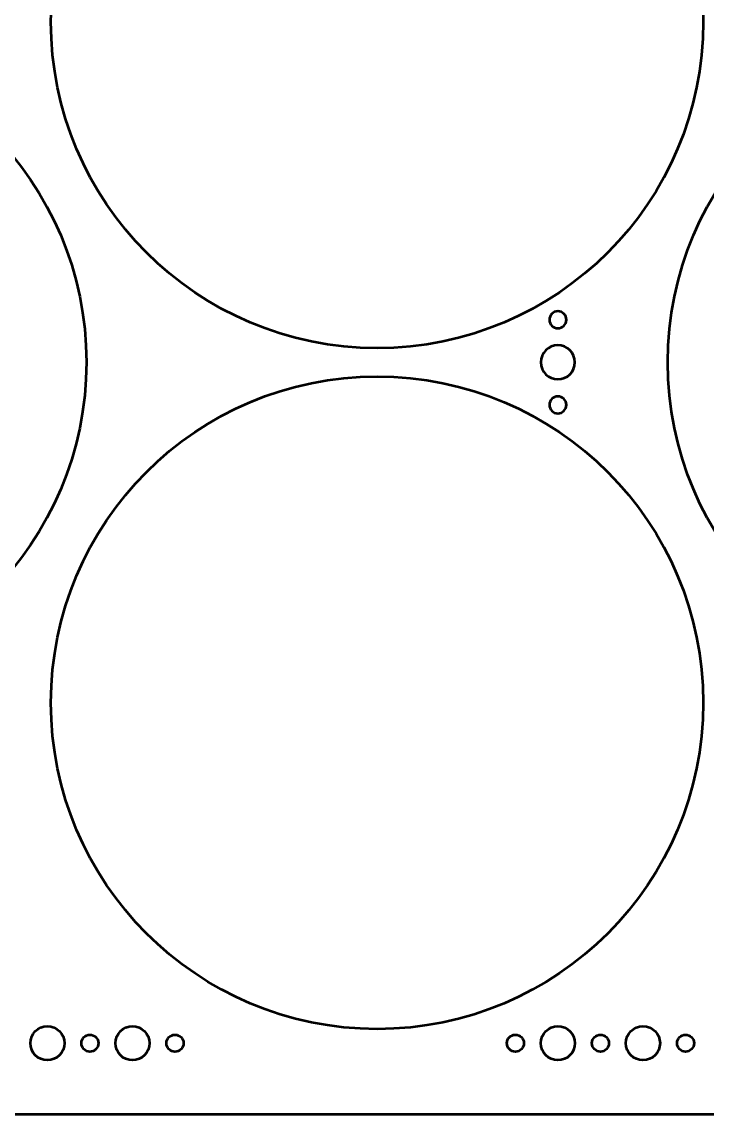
# Model space of a CAD drawing. Header units: centimetres. Extents: x -23 to 23, y -25.2 to 25.2.
# Drawn here: x -11.7 to 0.38, y -25.25 to -6 of the extents above; entities that cross this region are included whole.
import ezdxf

# ---------------------------------------------------------------- set-up
doc = ezdxf.new("R2010")
doc.units = ezdxf.units.CM
doc.header["$MEASUREMENT"] = 0
doc.layers.add('Layer 1', color=7, linetype='Continuous')

msp = doc.modelspace()

# ---------------------------------------------------------------- linework, layer by layer
at = {"layer": 'Layer 1', "lineweight": 53}
for centre, major_axis in [((-5.4375, -6), (0, 5.75)), ((-16.3125, -12), (0, 5.75)), ((5.4375, -12), (0, 5.75)), ((-5.4375, -18), (0, 5.75)), ((-11.24999, -24.00001), (0, 0.30001)), ((-10.5, -24), (0, 0.15)), ((-9.74999, -24.00001), (0, 0.30001)), ((-9, -24), (0, 0.15)), ((-3, -24), (0, 0.15)), ((-2.24999, -24.00001), (0, 0.30001)), ((-1.5, -24), (0, 0.15)), ((-0.74999, -24.00001), (0, 0.30001)), ((0, -24), (0, 0.15))]:
    msp.add_ellipse(centre, major_axis=major_axis, ratio=1, dxfattribs=at)
for points, knots in [([(-23, -24.75), (-23, -24.75), (-23, 24.75), (-23, 24.75), (-23, 24.75), (-23, 25.02614), (-22.77614, 25.25), (-22.5, 25.25), (-22.5, 25.25), (-22.5, 25.25), (22.5, 25.25), (22.5, 25.25), (22.5, 25.25), (22.77614, 25.25), (23, 25.02614), (23, 24.75), (23, 24.75), (23, 24.75), (23, -24.75), (23, -24.75), (23, -24.75), (23, -25.02614), (22.77614, -25.25), (22.5, -25.25), (22.5, -25.25), (22.5, -25.25), (-22.5, -25.25), (-22.5, -25.25), (-22.5, -25.25), (-22.77614, -25.25), (-23, -25.02614), (-23, -24.75)], [0, 0, 0, 0, 0.11111111, 0.11111111, 0.11111111, 0.11111111, 0.22222222, 0.22222222, 0.22222222, 0.22222222, 0.33333333, 0.33333333, 0.33333333, 0.33333333, 0.44444444, 0.44444444, 0.44444444, 0.44444444, 0.55555556, 0.55555556, 0.55555556, 0.55555556, 0.66666667, 0.66666667, 0.66666667, 0.66666667, 0.77777778, 0.77777778, 0.77777778, 0.77777778, 1, 1, 1, 1]), ([(-2.4, -11.25), (-2.4, -11.16716), (-2.33284, -11.1), (-2.25, -11.1), (-2.25, -11.1), (-2.16716, -11.1), (-2.1, -11.16716), (-2.1, -11.25), (-2.1, -11.25), (-2.1, -11.33284), (-2.16716, -11.4), (-2.25, -11.4), (-2.25, -11.4), (-2.33284, -11.4), (-2.4, -11.33284), (-2.4, -11.25)], [0, 0, 0, 0, 0.2, 0.2, 0.2, 0.2, 0.4, 0.4, 0.4, 0.4, 0.6, 0.6, 0.6, 0.6, 1, 1, 1, 1]), ([(-2.55, -12), (-2.55, -11.83431), (-2.41569, -11.7), (-2.25, -11.7), (-2.25, -11.7), (-2.08431, -11.7), (-1.95, -11.83431), (-1.95, -12), (-1.95, -12), (-1.95, -12.16569), (-2.08431, -12.3), (-2.25, -12.3), (-2.25, -12.3), (-2.41569, -12.3), (-2.55, -12.16569), (-2.55, -12)], [0, 0, 0, 0, 0.2, 0.2, 0.2, 0.2, 0.4, 0.4, 0.4, 0.4, 0.6, 0.6, 0.6, 0.6, 1, 1, 1, 1]), ([(-2.4, -12.75), (-2.4, -12.66716), (-2.33284, -12.6), (-2.25, -12.6), (-2.25, -12.6), (-2.16716, -12.6), (-2.1, -12.66716), (-2.1, -12.75), (-2.1, -12.75), (-2.1, -12.83284), (-2.16716, -12.9), (-2.25, -12.9), (-2.25, -12.9), (-2.33284, -12.9), (-2.4, -12.83284), (-2.4, -12.75)], [0, 0, 0, 0, 0.2, 0.2, 0.2, 0.2, 0.4, 0.4, 0.4, 0.4, 0.6, 0.6, 0.6, 0.6, 1, 1, 1, 1])]:
    msp.add_open_spline(points, degree=3, knots=knots, dxfattribs=at)

doc.saveas('drawing.dxf')
